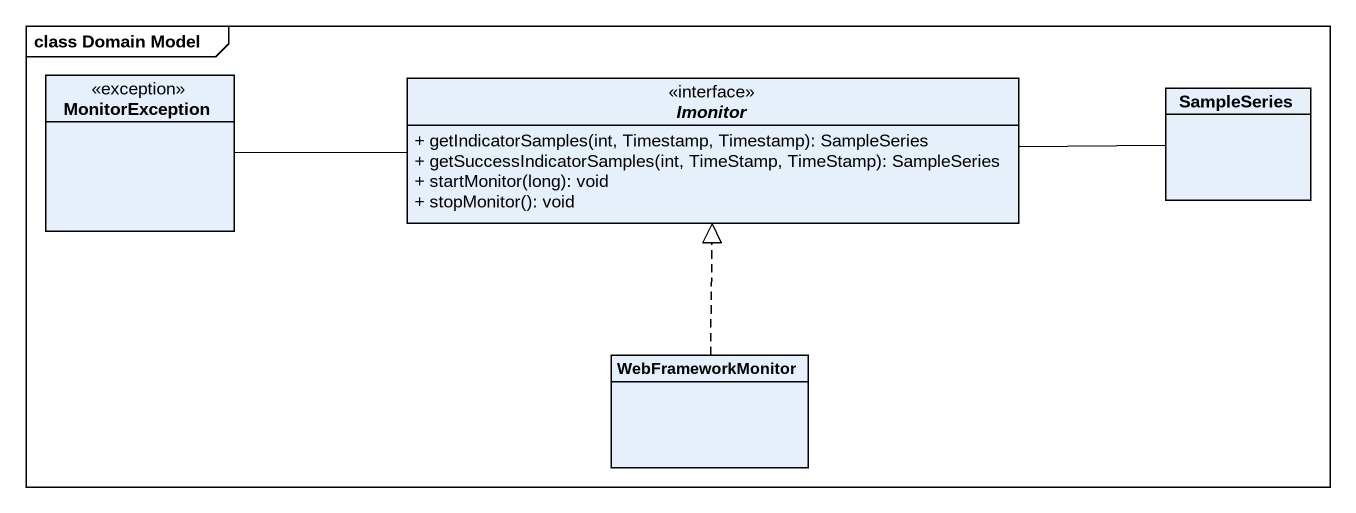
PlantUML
@startuml
mainframe class Domain Model
hide circle
hide empty members
skinparam classAttributeIconSize 0
class MonitorException <<exception>>
interface Imonitor <<interface>> {
  + getIndicatorSamples(int, Timestamp, Timestamp): SampleSeries
  + getSuccessIndicatorSamples(int, TimeStamp, TimeStamp): SampleSeries
  + startMonitor(long): void
  + stopMonitor(): void
}
class SampleSeries
class WebFrameworkMonitor
Imonitor -left- MonitorException
Imonitor -right- SampleSeries
WebFrameworkMonitor .up.|> Imonitor
@enduml
